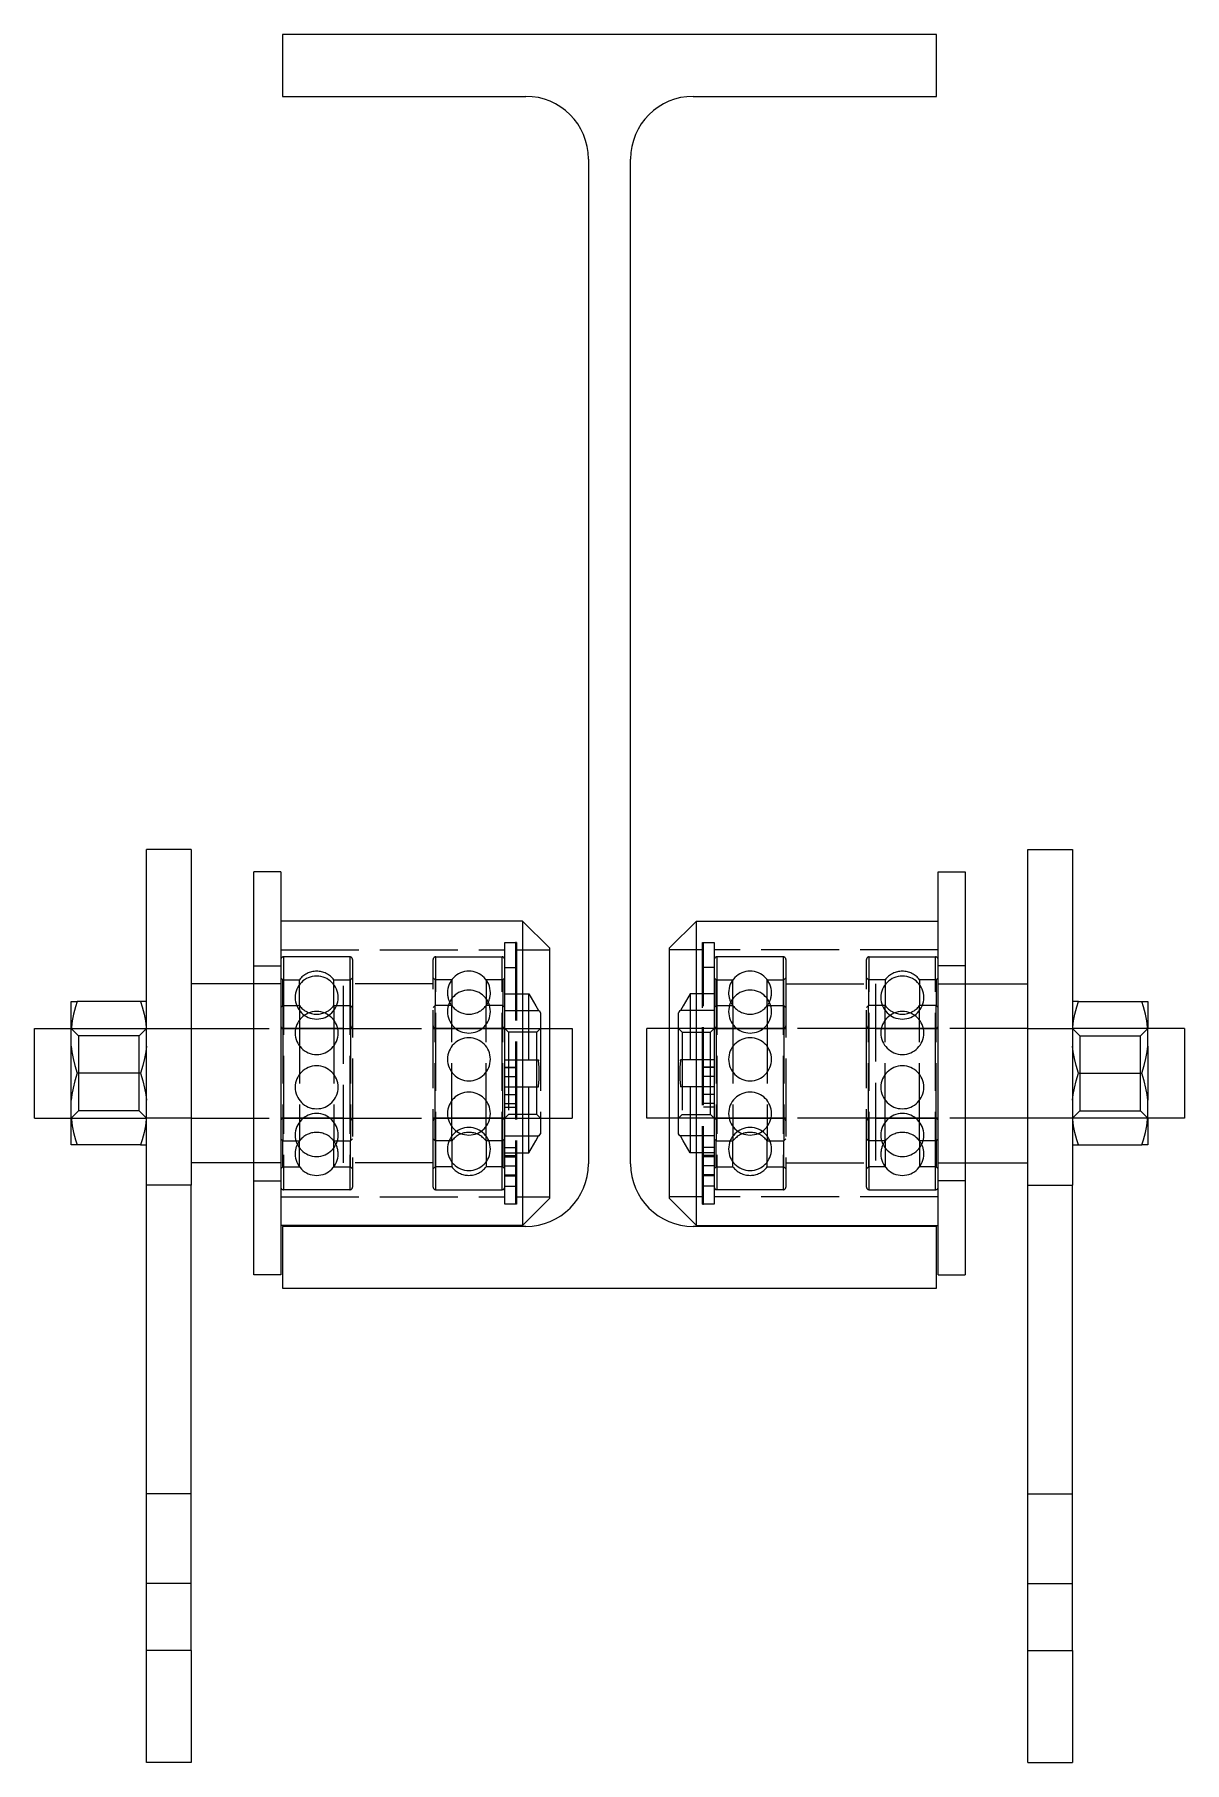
# Model space of a CAD drawing. Extents: x -8712 to 1826, y -2785 to 399.
# Drawn here: x -949.7 to -821.4, y 206.4 to 399.4 of the extents above; entities that cross this region are included whole.
import ezdxf

# ---------------------------------------------------------------- set-up
doc = ezdxf.new("R2010")
doc.units = 0
doc.linetypes.add('DASHED', pattern=[11.05, 8.7, -2.35])
doc.linetypes.add('DOT', pattern=[2.2, 1.1, -1.1])
doc.layers.get('0').update_dxf_attribs({"linetype": 'CONTINUOUS'})
doc.layers.add('INVISIBLE', color=6, linetype='DOT')

msp = doc.modelspace()

# ---------------------------------------------------------------- linework, layer by layer
for p, q in [((-922.061476, 399.406547), (-922.061476, 392.506547)), ((-849.061476, 399.406547), (-922.061476, 399.406547)), ((-849.061476, 392.506547), (-849.061476, 399.406547)), ((-922.061476, 392.506547), (-894.911476, 392.506547)), ((-876.211476, 392.506547), (-849.061476, 392.506547)), ((-887.911476, 385.506547), (-887.911476, 273.306547)), ((-883.211476, 273.306547), (-883.211476, 385.506547)), ((-937.257005, 270.906947), (-937.257005, 308.406947)), ((-932.257005, 308.406947), (-937.257005, 308.406947)), ((-932.257005, 308.406947), (-932.257005, 270.906947)), ((-838.865948, 270.906947), (-838.865948, 308.406947)), ((-838.865948, 308.406947), (-833.865948, 308.406947)), ((-833.865948, 308.406947), (-833.865948, 270.906947)), ((-895.257005, 300.406947), (-892.257005, 297.406947)), ((-875.865948, 300.406947), (-878.865948, 297.406947)), ((-925.257005, 293.406947), (-932.257005, 293.406947)), ((-845.865948, 293.406947), (-838.865948, 293.406947)), ((-925.257005, 273.406947), (-932.257005, 273.406947)), ((-845.865948, 273.406947), (-838.865948, 273.406947)), ((-937.257005, 218.945422), (-937.257005, 270.906947)), ((-932.257005, 270.906947), (-937.257005, 270.906947)), ((-932.257005, 218.945422), (-932.257005, 270.906947)), ((-838.865948, 218.945422), (-838.865948, 270.906947)), ((-838.865948, 270.906947), (-833.865948, 270.906947)), ((-833.865948, 218.945422), (-833.865948, 270.906947)), ((-895.257005, 266.406947), (-892.257005, 269.406947)), ((-875.865948, 266.406947), (-878.865948, 269.406947)), ((-922.061476, 266.306547), (-922.061476, 259.406547)), ((-894.911476, 266.306547), (-922.061476, 266.306547)), ((-849.061476, 266.306547), (-876.211476, 266.306547)), ((-849.061476, 259.406547), (-849.061476, 266.306547)), ((-922.061476, 259.406547), (-849.061476, 259.406547)), ((-937.257005, 206.445422), (-937.257005, 218.945422)), ((-932.257005, 218.945422), (-937.257005, 218.945422)), ((-932.257005, 218.945422), (-932.257005, 206.445422)), ((-838.865948, 206.445422), (-838.865948, 218.945422)), ((-838.865948, 218.945422), (-833.865948, 218.945422)), ((-833.865948, 218.945422), (-833.865948, 206.445422)), ((-932.257005, 206.445422), (-937.257005, 206.445422)), ((-838.865948, 206.445422), (-833.865948, 206.445422))]:
    msp.add_line(p, q)
at = {"color": 6}
for p, q in [((-925.257005, 260.906947), (-925.257005, 305.906947)), ((-922.257005, 305.906947), (-925.257005, 305.906947)), ((-922.257005, 305.906947), (-922.257005, 260.906947)), ((-848.865948, 260.906947), (-848.865948, 305.906947)), ((-848.865948, 305.906947), (-845.865948, 305.906947)), ((-845.865948, 305.906947), (-845.865948, 260.906947)), ((-895.257005, 300.406947), (-922.257005, 300.406947)), ((-895.257005, 300.406947), (-895.257005, 266.406947)), ((-875.865948, 266.406947), (-875.865948, 300.406947)), ((-875.865948, 300.406947), (-848.865948, 300.406947)), ((-892.257005, 297.406947), (-892.257005, 269.406947)), ((-878.865948, 269.406947), (-878.865948, 297.406947)), ((-895.257005, 266.406947), (-922.257005, 266.406947)), ((-875.865948, 266.406947), (-848.865948, 266.406947)), ((-922.257005, 260.906947), (-925.257005, 260.906947)), ((-848.865948, 260.906947), (-845.865948, 260.906947))]:
    msp.add_line(p, q, dxfattribs=at)
at = {"color": 1}
for p, q in [((-945.657005, 291.406947), (-944.988655, 291.406688)), ((-945.657005, 288.389189), (-945.657005, 291.406947)), ((-944.988655, 291.406688), (-945.171825, 290.823957)), ((-937.925355, 291.406947), (-944.988655, 291.406947)), ((-937.257005, 291.406947), (-937.925355, 291.406688)), ((-937.925355, 291.406688), (-937.742185, 290.823957)), ((-833.197598, 291.406688), (-833.865948, 291.406947)), ((-833.380768, 290.823957), (-833.197598, 291.406688)), ((-833.197598, 291.406947), (-826.134297, 291.406947)), ((-826.134297, 291.406688), (-825.465948, 291.406947)), ((-825.951128, 290.823957), (-826.134297, 291.406688)), ((-825.465948, 291.406947), (-825.465948, 288.389189)), ((-945.386948, 290.014457), (-945.540259, 289.263357)), ((-945.171825, 290.823957), (-945.386948, 290.014457)), ((-937.742185, 290.823957), (-937.527062, 290.014457)), ((-937.527062, 290.014457), (-937.373751, 289.263357)), ((-833.749202, 289.263356), (-833.595891, 290.014457)), ((-833.595891, 290.014457), (-833.380768, 290.823957)), ((-825.736004, 290.014457), (-825.951128, 290.823957)), ((-825.582694, 289.263356), (-825.736004, 290.014457)), ((-945.640664, 288.550813), (-945.657007, 288.389177)), ((-945.657005, 286.42472), (-945.657005, 288.389173)), ((-945.540259, 289.263357), (-945.640664, 288.550813)), ((-937.373751, 289.263357), (-937.273345, 288.550813)), ((-937.273345, 288.550813), (-937.257003, 288.389177)), ((-833.865949, 288.389177), (-833.849607, 288.550816)), ((-833.849607, 288.550816), (-833.749202, 289.263356)), ((-825.482289, 288.550816), (-825.582694, 289.263356)), ((-825.465946, 288.389177), (-825.482289, 288.550816)), ((-825.465948, 286.42472), (-825.465948, 288.389173)), ((-945.657007, 286.424716), (-945.579277, 285.791524)), ((-945.657005, 280.389189), (-945.657005, 286.424704)), ((-945.579277, 285.791524), (-945.444431, 285.055103)), ((-937.334732, 285.791524), (-937.469579, 285.055103)), ((-937.257003, 286.424716), (-937.334732, 285.791524)), ((-833.78822, 285.791524), (-833.865949, 286.424716)), ((-833.653374, 285.055103), (-833.78822, 285.791524)), ((-825.678522, 285.055103), (-825.543675, 285.791524)), ((-825.543675, 285.791524), (-825.465946, 286.424716)), ((-825.465948, 286.424704), (-825.465948, 280.389189)), ((-945.444431, 285.055103), (-945.251021, 284.267791)), ((-945.251021, 284.267791), (-944.988655, 283.407485)), ((-937.662989, 284.267791), (-937.925355, 283.407485)), ((-937.469579, 285.055103), (-937.662989, 284.267791)), ((-833.459964, 284.267791), (-833.653374, 285.055103)), ((-833.197598, 283.407485), (-833.459964, 284.267791)), ((-826.134297, 283.407485), (-825.871932, 284.267791)), ((-825.871932, 284.267791), (-825.678522, 285.055103)), ((-945.444431, 281.758791), (-945.579277, 281.02237)), ((-945.251021, 282.546103), (-945.444431, 281.758791)), ((-944.988655, 283.406409), (-945.251021, 282.546103)), ((-944.988655, 283.407485), (-944.988655, 283.406409)), ((-937.925355, 283.406947), (-944.988655, 283.406947)), ((-937.925355, 283.407485), (-937.925355, 283.406409)), ((-937.925355, 283.406409), (-937.662989, 282.546103)), ((-937.662989, 282.546103), (-937.469579, 281.758791)), ((-937.469579, 281.758791), (-937.334732, 281.02237)), ((-833.78822, 281.02237), (-833.653374, 281.758791)), ((-833.653374, 281.758791), (-833.459964, 282.546103)), ((-833.459964, 282.546103), (-833.197598, 283.406409)), ((-833.197598, 283.406409), (-833.197598, 283.407485)), ((-833.197598, 283.406947), (-826.134297, 283.406947)), ((-826.134297, 283.406409), (-826.134297, 283.407485)), ((-825.871932, 282.546103), (-826.134297, 283.406409)), ((-825.678522, 281.758791), (-825.871932, 282.546103)), ((-825.543675, 281.02237), (-825.678522, 281.758791)), ((-945.579277, 281.02237), (-945.657007, 280.389178)), ((-945.657005, 278.42472), (-945.657005, 280.389173)), ((-937.334732, 281.02237), (-937.257003, 280.389178)), ((-833.865949, 280.389178), (-833.78822, 281.02237)), ((-825.465946, 280.389178), (-825.543675, 281.02237)), ((-825.465948, 278.42472), (-825.465948, 280.389173)), ((-945.657007, 278.424717), (-945.640664, 278.263077)), ((-945.657005, 275.406947), (-945.657005, 278.424704)), ((-945.640664, 278.263077), (-945.540259, 277.550538)), ((-937.273346, 278.263077), (-937.373751, 277.550538)), ((-937.257003, 278.424717), (-937.273346, 278.263077)), ((-833.849607, 278.263081), (-833.865949, 278.424717)), ((-833.749201, 277.550536), (-833.849607, 278.263081)), ((-825.582694, 277.550536), (-825.482288, 278.263081)), ((-825.482288, 278.263081), (-825.465946, 278.424717)), ((-825.465948, 278.424704), (-825.465948, 275.406947)), ((-945.540259, 277.550538), (-945.386948, 276.799436)), ((-945.386948, 276.799436), (-945.171825, 275.989936)), ((-945.171825, 275.989936), (-944.988655, 275.407206)), ((-937.742185, 275.989936), (-937.925355, 275.407206)), ((-937.527062, 276.799436), (-937.742185, 275.989936)), ((-937.373751, 277.550538), (-937.527062, 276.799436)), ((-833.595891, 276.799436), (-833.749201, 277.550536)), ((-833.380768, 275.989936), (-833.595891, 276.799436)), ((-833.197598, 275.407206), (-833.380768, 275.989936)), ((-826.134297, 275.407206), (-825.951128, 275.989936)), ((-825.951128, 275.989936), (-825.736004, 276.799436)), ((-825.736004, 276.799436), (-825.582694, 277.550536)), ((-944.988655, 275.407206), (-945.657005, 275.406947)), ((-937.925355, 275.406947), (-944.988655, 275.406947)), ((-937.925355, 275.406947), (-944.988655, 275.406947)), ((-937.925355, 275.406947), (-944.988655, 275.406947)), ((-937.925355, 275.406947), (-944.988655, 275.406947)), ((-937.925355, 275.407206), (-937.257005, 275.406947)), ((-833.865948, 275.406947), (-833.197598, 275.407206)), ((-833.197598, 275.406947), (-826.134297, 275.406947)), ((-833.197598, 275.406947), (-826.134297, 275.406947)), ((-833.197598, 275.406947), (-826.134297, 275.406947)), ((-833.197598, 275.406947), (-826.134297, 275.406947)), ((-825.465948, 275.406947), (-826.134297, 275.407206))]:
    msp.add_line(p, q, dxfattribs=at)
at = {"color": 2}
for p, q in [((-949.747481, 278.406947), (-949.747481, 288.406947)), ((-949.747481, 288.406947), (-945.657005, 288.406947)), ((-892.257005, 288.406947), (-889.747481, 288.406947)), ((-889.747481, 288.406947), (-889.747481, 278.406947)), ((-881.375472, 278.406947), (-881.375472, 288.406947)), ((-878.865948, 288.406947), (-881.375472, 288.406947)), ((-821.375472, 288.406947), (-825.465946, 288.406947)), ((-821.375472, 288.406947), (-821.375472, 278.406947)), ((-949.747481, 278.406947), (-945.657006, 278.406947)), ((-892.257005, 278.406947), (-889.747481, 278.406947)), ((-878.865948, 278.406947), (-881.375472, 278.406947)), ((-821.375472, 278.406947), (-825.465948, 278.406947))]:
    msp.add_line(p, q, dxfattribs=at)
for centre, start, end in [((-894.911476, 385.506547), 0, 90), ((-876.211476, 385.506547), 90, 180), ((-894.911476, 273.306547), 270, 0), ((-876.211476, 273.306547), 180, 270)]:
    msp.add_arc(centre, 7, start, end)
at = {"layer": 'INVISIBLE', "linetype": 'DASHED'}
for p, q in [((-922.257005, 297.206947), (-897.257005, 297.206947)), ((-897.257005, 298.006947), (-896.057005, 298.006947)), ((-897.257005, 297.935017), (-897.257005, 298.006947)), ((-897.257005, 297.726412), (-897.257005, 297.936644)), ((-897.257005, 297.719942), (-897.257005, 297.726412)), ((-897.257005, 297.378276), (-897.257005, 297.719942)), ((-897.257005, 297.363841), (-897.257005, 297.378276)), ((-897.257005, 296.895588), (-897.257005, 297.363841)), ((-896.057005, 298.006947), (-896.057005, 268.806947)), ((-895.957005, 298.006947), (-896.057005, 298.006947)), ((-895.957005, 298.006947), (-895.957005, 268.806947)), ((-895.957005, 297.206947), (-892.257005, 297.206947)), ((-875.165948, 297.206947), (-878.865948, 297.206947)), ((-875.165948, 290.706947), (-875.165948, 298.006947)), ((-875.165948, 298.006947), (-873.865948, 298.006947)), ((-875.065948, 268.806947), (-875.065948, 298.006947)), ((-873.865948, 298.006947), (-873.865948, 297.935017)), ((-873.865948, 297.936644), (-873.865948, 297.726412)), ((-873.865948, 297.726412), (-873.865948, 297.719942)), ((-873.865948, 297.719942), (-873.865948, 297.378276)), ((-873.865948, 297.378276), (-873.865948, 297.363841)), ((-873.865948, 297.363841), (-873.865948, 296.895588)), ((-848.865948, 297.206947), (-873.865948, 297.206947)), ((-925.257005, 295.406947), (-922.257005, 295.406947)), ((-914.557005, 296.406947), (-921.957005, 296.406947)), ((-921.957005, 296.406947), (-921.957005, 270.406947)), ((-914.557005, 296.406947), (-914.557005, 270.406947)), ((-914.257005, 296.106947), (-914.257005, 270.706947)), ((-905.257005, 270.706947), (-905.257005, 296.106947)), ((-904.957005, 296.406947), (-897.557005, 296.406947)), ((-904.957005, 270.406947), (-904.957005, 296.406947)), ((-897.557005, 270.406947), (-897.557005, 296.406947)), ((-897.257005, 296.870222), (-897.257005, 296.895588)), ((-897.257005, 296.282997), (-897.257005, 296.870222)), ((-897.257005, 296.24395), (-897.257005, 296.282997)), ((-897.257005, 295.546403), (-897.257005, 296.24395)), ((-897.257005, 295.491193), (-897.257005, 295.546403)), ((-897.257005, 294.619371), (-897.257005, 295.491193)), ((-873.865948, 296.895588), (-873.865948, 296.870222)), ((-873.865948, 296.870222), (-873.865948, 296.282997)), ((-873.865948, 296.282997), (-873.865948, 296.24395)), ((-873.865948, 296.24395), (-873.865948, 295.546403)), ((-873.865948, 295.546403), (-873.865948, 295.491193)), ((-873.865948, 295.491193), (-873.865948, 294.692899)), ((-866.165948, 296.406947), (-873.565948, 296.406947)), ((-873.565948, 296.406947), (-873.565948, 270.406947)), ((-866.165948, 296.406947), (-866.165948, 270.406947)), ((-865.865948, 296.106947), (-865.865948, 270.706947)), ((-856.865948, 270.706947), (-856.865948, 296.106947)), ((-856.565948, 296.406947), (-849.165948, 296.406947)), ((-856.565948, 270.406947), (-856.565948, 296.406947)), ((-849.165948, 270.406947), (-849.165948, 296.406947)), ((-845.865948, 295.406947), (-848.865948, 295.406947)), ((-922.257005, 293.406947), (-925.257005, 293.406947)), ((-922.257005, 294.071947), (-922.032005, 293.846947)), ((-922.032005, 290.966947), (-922.032005, 293.846947)), ((-922.032005, 293.846947), (-920.177005, 293.846947)), ((-920.177005, 290.966947), (-920.177005, 293.846947)), ((-916.337005, 290.966947), (-916.337005, 293.846947)), ((-916.337005, 293.846947), (-914.482005, 293.846947)), ((-915.257005, 273.406947), (-915.257005, 293.406947)), ((-905.257005, 293.406947), (-915.257005, 293.406947)), ((-914.482005, 293.846947), (-914.257005, 294.071947)), ((-914.482005, 290.966947), (-914.482005, 293.846947)), ((-905.032005, 293.846947), (-905.257005, 294.071947)), ((-903.177005, 293.846947), (-905.032005, 293.846947)), ((-905.032005, 293.846947), (-905.032005, 290.966947)), ((-903.177005, 293.846947), (-903.177005, 290.966947)), ((-899.337005, 293.846947), (-899.337005, 290.966947)), ((-897.482005, 293.846947), (-899.337005, 293.846947)), ((-897.257005, 294.071947), (-897.482005, 293.846947)), ((-897.482005, 293.846947), (-897.482005, 290.966947)), ((-897.257005, 295.206947), (-896.057005, 295.206947)), ((-897.257005, 293.730706), (-897.257005, 294.619371)), ((-897.257005, 293.637072), (-897.257005, 293.730706)), ((-897.257005, 292.669089), (-897.257005, 293.637072)), ((-873.865948, 295.206947), (-875.065948, 295.206947)), ((-873.865948, 294.692899), (-873.865948, 294.619371)), ((-873.865948, 294.619371), (-873.865948, 293.730706)), ((-873.865948, 294.071947), (-873.640948, 293.846947)), ((-873.865948, 293.730706), (-873.865948, 293.637072)), ((-873.865948, 293.637072), (-873.865948, 292.669089)), ((-873.640948, 290.966947), (-873.640948, 293.846947)), ((-873.640948, 293.846947), (-871.785948, 293.846947)), ((-871.785948, 290.966947), (-871.785948, 293.846947)), ((-867.945948, 290.966947), (-867.945948, 293.846947)), ((-867.945948, 293.846947), (-866.090948, 293.846947)), ((-866.090948, 293.846947), (-865.865948, 294.071947)), ((-866.090948, 290.966947), (-866.090948, 293.846947)), ((-865.865948, 293.406947), (-855.865948, 293.406947)), ((-856.640948, 293.846947), (-856.865948, 294.071947)), ((-854.785948, 293.846947), (-856.640948, 293.846947)), ((-856.640948, 293.846947), (-856.640948, 290.966947)), ((-855.865948, 293.406947), (-855.865948, 273.406947)), ((-854.785948, 293.846947), (-854.785948, 290.966947)), ((-849.090948, 293.846947), (-850.945948, 293.846947)), ((-850.945948, 293.846947), (-850.945948, 290.966947)), ((-848.865948, 294.071947), (-849.090948, 293.846947)), ((-849.090948, 293.846947), (-849.090948, 290.966947)), ((-848.865948, 293.406947), (-845.865948, 293.406947)), ((-897.257005, 292.553975), (-897.257005, 292.669089)), ((-897.257005, 291.518272), (-897.257005, 292.553975)), ((-897.257005, 292.281066), (-894.556043, 292.280961)), ((-897.257005, 292.281066), (-894.556043, 292.281066)), ((-897.257005, 291.380752), (-897.257005, 291.518272)), ((-897.257005, 290.592546), (-897.257005, 291.380752)), ((-894.556043, 284.907571), (-894.556043, 292.280961)), ((-894.556041, 292.280958), (-893.798094, 290.946439)), ((-876.566911, 292.280958), (-877.324854, 290.946448)), ((-873.865948, 292.281066), (-876.56691, 292.281066)), ((-873.865948, 292.281066), (-876.56691, 292.280961)), ((-876.56691, 292.280961), (-876.56691, 284.907571)), ((-873.865948, 292.669089), (-873.865948, 292.553975)), ((-873.865948, 292.553975), (-873.865948, 291.518272)), ((-873.865948, 291.518272), (-873.865948, 290.592546)), ((-922.257005, 290.741947), (-922.032005, 290.966947)), ((-922.032005, 290.966947), (-922.032005, 275.846947)), ((-922.032005, 290.966947), (-920.177005, 290.966947)), ((-920.177005, 290.966947), (-920.177005, 275.846947)), ((-916.337005, 290.966947), (-916.337005, 275.846947)), ((-916.337005, 290.966947), (-914.482005, 290.966947)), ((-914.482005, 290.966947), (-914.257005, 290.741947)), ((-914.482005, 290.966947), (-914.482005, 275.846947)), ((-905.032005, 290.966947), (-905.257005, 290.741947)), ((-905.032005, 275.846947), (-905.032005, 290.966947)), ((-903.177005, 290.966947), (-905.032005, 290.966947)), ((-903.177005, 275.846947), (-903.177005, 290.966947)), ((-897.482005, 290.966947), (-899.337005, 290.966947)), ((-899.337005, 275.846947), (-899.337005, 290.966947)), ((-897.482005, 275.846947), (-897.482005, 290.966947)), ((-897.257005, 290.741947), (-897.482005, 290.966947)), ((-897.257005, 289.297142), (-897.257005, 290.592546)), ((-897.257005, 290.406947), (-893.493105, 290.406947)), ((-893.798094, 290.946439), (-893.493096, 290.406956)), ((-893.493096, 290.406956), (-893.401342, 290.406947)), ((-893.401342, 290.406947), (-893.257005, 290.156947)), ((-893.257005, 290.156947), (-893.257005, 276.656947)), ((-877.72161, 290.406947), (-877.865948, 290.156947)), ((-877.865948, 283.406947), (-877.865948, 290.156947)), ((-877.72161, 290.406947), (-877.629848, 290.406933)), ((-877.324854, 290.946448), (-877.629848, 290.406933)), ((-873.865948, 290.406947), (-877.629848, 290.406947)), ((-875.165948, 268.806947), (-875.165948, 290.706947)), ((-873.865948, 290.741947), (-873.640948, 290.966947)), ((-873.865948, 290.592546), (-873.865948, 290.289339)), ((-873.865948, 290.289339), (-873.865948, 285.116493)), ((-873.640948, 290.966947), (-871.785948, 290.966947)), ((-873.640948, 290.966947), (-873.640948, 275.846947)), ((-871.785948, 290.966947), (-871.785948, 275.846947)), ((-867.945948, 290.966947), (-867.945948, 275.846947)), ((-867.945948, 290.966947), (-866.090948, 290.966947)), ((-866.090948, 290.966947), (-866.090948, 275.846947)), ((-866.090948, 290.966947), (-865.865948, 290.741947)), ((-856.640948, 290.966947), (-856.865948, 290.741947)), ((-854.785948, 290.966947), (-856.640948, 290.966947)), ((-856.640948, 275.846947), (-856.640948, 290.966947)), ((-854.785948, 275.846947), (-854.785948, 290.966947)), ((-849.090948, 290.966947), (-850.945948, 290.966947)), ((-850.945948, 275.846947), (-850.945948, 290.966947)), ((-848.865948, 290.741947), (-849.090948, 290.966947)), ((-849.090948, 275.846947), (-849.090948, 290.966947)), ((-944.845205, 287.595147), (-945.657005, 288.406947)), ((-945.657005, 288.406947), (-937.257005, 288.406947)), ((-938.068805, 287.595147), (-944.845205, 287.595147)), ((-944.845205, 287.595147), (-944.845205, 279.218747)), ((-938.068805, 287.595147), (-937.257005, 288.406947)), ((-938.068805, 279.218747), (-938.068805, 287.595147)), ((-937.257005, 288.406947), (-932.257005, 288.406947)), ((-932.257005, 288.406947), (-922.257005, 288.406947)), ((-922.257005, 288.406947), (-915.257005, 288.406947)), ((-915.257005, 288.406947), (-922.257005, 288.406947)), ((-915.257005, 288.406947), (-922.257005, 288.406947)), ((-922.257005, 288.406947), (-915.257005, 288.406947)), ((-915.257005, 288.406947), (-905.257005, 288.406947)), ((-905.257005, 288.406947), (-897.257005, 288.406947)), ((-897.257005, 288.406947), (-905.257005, 288.406947)), ((-905.257005, 288.406947), (-897.257005, 288.406947)), ((-897.257005, 288.994125), (-897.257005, 289.297142)), ((-897.257005, 287.943701), (-897.257005, 288.994125)), ((-897.257005, 288.406947), (-896.851105, 288.001047)), ((-897.257005, 288.406947), (-893.257005, 288.406947)), ((-897.257005, 287.645103), (-897.257005, 287.943701)), ((-897.257005, 286.54556), (-897.257005, 287.645103)), ((-896.851105, 288.001047), (-896.851105, 278.812847)), ((-893.662905, 288.001047), (-896.851105, 288.001047)), ((-893.257005, 288.406947), (-893.662905, 288.001047)), ((-893.662905, 283.406947), (-893.662905, 288.001047)), ((-893.257005, 288.406947), (-892.257005, 288.406947)), ((-877.865948, 288.406947), (-878.865948, 288.406947)), ((-877.865948, 288.406947), (-877.460048, 288.001047)), ((-873.865948, 288.406947), (-877.865948, 288.406947)), ((-877.460048, 288.001047), (-877.460048, 278.812847)), ((-877.460048, 288.001047), (-874.271848, 288.001047)), ((-873.865948, 288.406947), (-874.271848, 288.001047)), ((-874.271848, 283.406947), (-874.271848, 288.001047)), ((-865.865948, 288.406947), (-873.865948, 288.406947)), ((-873.865948, 288.406947), (-865.865948, 288.406947)), ((-865.865948, 288.406947), (-873.865948, 288.406947)), ((-855.865948, 288.406947), (-865.865948, 288.406947)), ((-848.865948, 288.406947), (-855.865948, 288.406947)), ((-855.865948, 288.406947), (-848.865948, 288.406947)), ((-855.865948, 288.406947), (-848.865948, 288.406947)), ((-848.865948, 288.406947), (-855.865948, 288.406947)), ((-838.865948, 288.406947), (-848.865948, 288.406947)), ((-838.865948, 288.406947), (-833.865948, 288.406947)), ((-833.054148, 287.595147), (-833.865948, 288.406947)), ((-825.465948, 288.406947), (-833.865948, 288.406947)), ((-833.054148, 287.595147), (-826.277748, 287.595147)), ((-833.054148, 287.595147), (-833.054148, 279.218747)), ((-826.277748, 287.595147), (-825.465948, 288.406947)), ((-826.277748, 279.218747), (-826.277748, 287.595147)), ((-897.257005, 286.255265), (-897.257005, 286.54556)), ((-897.257005, 285.116493), (-897.257005, 286.255265)), ((-897.257005, 284.837997), (-897.257005, 285.116493)), ((-897.257005, 284.906947), (-894.556043, 284.907571)), ((-897.257005, 284.906947), (-894.556043, 284.906947)), ((-897.257005, 283.670583), (-897.257005, 284.837997)), ((-897.257005, 284.075437), (-896.057005, 284.075437)), ((-897.257005, 284.070247), (-896.057005, 284.070247)), ((-897.257005, 283.406947), (-897.257005, 283.670583)), ((-894.556043, 284.906947), (-893.493105, 284.906947)), ((-894.556041, 284.90757), (-893.493105, 284.907138)), ((-893.480524, 284.799369), (-893.493105, 284.907138)), ((-893.493096, 284.906959), (-893.480525, 284.799372)), ((-893.420898, 284.096391), (-893.480524, 284.799369)), ((-893.401342, 283.406947), (-893.420898, 284.096391)), ((-877.702054, 284.096391), (-877.72161, 283.406947)), ((-877.642428, 284.799372), (-877.702054, 284.096391)), ((-877.642428, 284.799369), (-877.629848, 284.907138)), ((-877.629857, 284.906959), (-877.642428, 284.799372)), ((-876.566911, 284.90757), (-877.629857, 284.906959)), ((-877.324854, 284.906617), (-877.629848, 284.907138)), ((-873.865948, 284.906947), (-877.324858, 284.906947)), ((-873.865948, 284.906947), (-876.56691, 284.907571)), ((-873.865948, 284.075437), (-875.065948, 284.075437)), ((-873.865948, 284.070247), (-875.065948, 284.070247)), ((-873.865948, 285.116493), (-873.865948, 284.837997)), ((-873.865948, 284.837997), (-873.865948, 283.670583)), ((-873.865948, 283.670583), (-873.865948, 283.406947)), ((-897.257005, 282.222075), (-897.257005, 283.406947)), ((-897.257005, 283.056273), (-896.057005, 283.056273)), ((-897.257005, 281.975896), (-897.257005, 282.222075)), ((-897.257005, 280.785241), (-897.257005, 281.975896)), ((-897.257005, 281.906947), (-894.556043, 281.906323)), ((-894.556043, 281.906947), (-893.493105, 281.906947)), ((-894.556043, 274.532933), (-894.556043, 281.906323)), ((-894.556041, 281.906323), (-893.493096, 281.906934)), ((-893.662905, 278.812847), (-893.662905, 283.406947)), ((-893.493096, 281.906934), (-893.480525, 282.014521)), ((-893.480525, 282.014521), (-893.420898, 282.717502)), ((-893.420898, 282.717502), (-893.401342, 283.406947)), ((-877.865948, 276.656947), (-877.865948, 283.406947)), ((-877.72161, 283.406947), (-877.702054, 282.717502)), ((-877.702054, 282.717502), (-877.642428, 282.014525)), ((-877.642428, 282.014525), (-877.629848, 281.906755)), ((-876.56691, 281.906947), (-877.629848, 281.906947)), ((-876.566911, 281.906323), (-877.629848, 281.906755)), ((-873.865948, 281.906947), (-876.56691, 281.906947)), ((-876.56691, 281.906323), (-876.56691, 274.532933)), ((-873.865948, 283.056273), (-875.065948, 283.056273)), ((-874.271848, 278.812847), (-874.271848, 283.406947)), ((-873.865948, 283.406947), (-873.865948, 282.222075)), ((-873.865948, 282.222075), (-873.865948, 281.975896)), ((-873.865948, 281.975896), (-873.865948, 280.785241)), ((-897.257005, 281.056273), (-896.057005, 281.056273)), ((-897.257005, 280.558628), (-897.257005, 280.785241)), ((-897.257005, 279.374239), (-897.257005, 280.558628)), ((-897.257005, 280.042299), (-896.057005, 280.042299)), ((-873.865948, 281.056273), (-875.065948, 281.056273)), ((-873.865948, 280.042299), (-875.065948, 280.042299)), ((-873.865948, 280.785241), (-873.865948, 280.558628)), ((-873.865948, 280.558628), (-873.865948, 279.374239)), ((-944.845205, 279.218747), (-945.657005, 278.406947)), ((-945.657005, 278.406947), (-937.257005, 278.406947)), ((-938.068805, 279.218747), (-944.845205, 279.218747)), ((-938.068805, 279.218747), (-937.257005, 278.406947)), ((-932.257005, 278.406947), (-937.257005, 278.406947)), ((-932.257005, 278.406947), (-922.257005, 278.406947)), ((-922.257005, 278.406947), (-915.257005, 278.406947)), ((-915.257005, 278.406947), (-922.257005, 278.406947)), ((-915.257005, 278.406947), (-922.257005, 278.406947)), ((-922.257005, 278.406947), (-915.257005, 278.406947)), ((-915.257005, 278.406947), (-905.257005, 278.406947)), ((-905.257005, 278.406947), (-897.257005, 278.406947)), ((-897.257005, 278.406947), (-905.257005, 278.406947)), ((-905.257005, 278.406947), (-897.257005, 278.406947)), ((-897.257005, 279.628189), (-896.057005, 279.628189)), ((-897.257005, 279.16879), (-897.257005, 279.374239)), ((-897.257005, 278.002972), (-897.257005, 279.16879)), ((-897.257005, 278.406947), (-896.851105, 278.812847)), ((-897.257005, 278.406947), (-893.257005, 278.406947)), ((-897.257005, 277.819769), (-897.257005, 278.002972)), ((-893.662905, 278.812847), (-896.851105, 278.812847)), ((-893.257005, 278.406947), (-893.662905, 278.812847)), ((-893.257005, 278.406947), (-892.257005, 278.406947)), ((-877.865948, 278.406947), (-878.865948, 278.406947)), ((-877.865948, 278.406947), (-877.460048, 278.812847)), ((-873.865948, 278.406947), (-877.865948, 278.406947)), ((-877.460048, 278.812847), (-874.271848, 278.812847)), ((-873.865948, 279.628189), (-875.065948, 279.628189)), ((-873.865948, 278.406947), (-874.271848, 278.812847)), ((-873.865948, 279.374239), (-873.865948, 279.16879)), ((-873.865948, 279.16879), (-873.865948, 278.002972)), ((-865.865948, 278.406947), (-873.865948, 278.406947)), ((-873.865948, 278.406947), (-865.865948, 278.406947)), ((-865.865948, 278.406947), (-873.865948, 278.406947)), ((-873.865948, 278.002972), (-873.865948, 277.819769)), ((-855.865948, 278.406947), (-865.865948, 278.406947)), ((-848.865948, 278.406947), (-855.865948, 278.406947)), ((-855.865948, 278.406947), (-848.865948, 278.406947)), ((-855.865948, 278.406947), (-848.865948, 278.406947)), ((-848.865948, 278.406947), (-855.865948, 278.406947)), ((-838.865948, 278.406947), (-848.865948, 278.406947)), ((-833.865948, 278.406947), (-838.865948, 278.406947)), ((-833.054148, 279.218747), (-833.865948, 278.406947)), ((-825.465948, 278.406947), (-833.865948, 278.406947)), ((-833.054148, 279.218747), (-826.277748, 279.218747)), ((-826.277748, 279.218747), (-825.465948, 278.406947)), ((-922.257005, 276.071947), (-922.032005, 275.846947)), ((-914.482005, 275.846947), (-914.257005, 276.071947)), ((-905.032005, 275.846947), (-905.257005, 276.071947)), ((-897.257005, 276.071947), (-897.482005, 275.846947)), ((-897.257005, 276.68495), (-897.257005, 277.819769)), ((-897.257005, 276.524554), (-897.257005, 276.68495)), ((-897.257005, 275.43316), (-897.257005, 276.524554)), ((-897.257005, 276.406947), (-893.493105, 276.406947)), ((-893.798099, 275.867446), (-893.493105, 276.406961)), ((-893.401342, 276.406947), (-893.493105, 276.406961)), ((-893.401342, 276.406947), (-893.257005, 276.656947)), ((-877.72161, 276.406947), (-877.865948, 276.656947)), ((-877.629857, 276.406938), (-877.72161, 276.406947)), ((-877.324858, 275.867454), (-877.629857, 276.406938)), ((-873.865948, 276.406947), (-877.629848, 276.406947)), ((-873.865948, 277.819769), (-873.865948, 276.68495)), ((-873.865948, 276.68495), (-873.865948, 276.524554)), ((-873.865948, 276.524554), (-873.865948, 275.43316)), ((-873.865948, 276.071947), (-873.640948, 275.846947)), ((-866.090948, 275.846947), (-865.865948, 276.071947)), ((-856.640948, 275.846947), (-856.865948, 276.071947)), ((-848.865948, 276.071947), (-849.090948, 275.846947)), ((-922.032005, 272.966947), (-922.032005, 275.846947)), ((-922.032005, 275.846947), (-920.177005, 275.846947)), ((-920.177005, 272.966947), (-920.177005, 275.846947)), ((-916.337005, 272.966947), (-916.337005, 275.846947)), ((-916.337005, 275.846947), (-914.482005, 275.846947)), ((-914.482005, 272.966947), (-914.482005, 275.846947)), ((-903.177005, 275.846947), (-905.032005, 275.846947)), ((-905.032005, 275.846947), (-905.032005, 272.966947)), ((-903.177005, 275.846947), (-903.177005, 272.966947)), ((-897.482005, 275.846947), (-899.337005, 275.846947)), ((-899.337005, 275.846947), (-899.337005, 272.966947)), ((-897.482005, 275.846947), (-897.482005, 272.966947)), ((-897.257005, 275.295621), (-897.257005, 275.43316)), ((-897.257005, 274.259936), (-897.257005, 275.295621)), ((-897.257005, 275.101439), (-896.057005, 275.101439)), ((-897.257005, 274.532827), (-894.556043, 274.532933)), ((-897.257005, 274.144805), (-897.257005, 274.259936)), ((-897.257005, 274.214559), (-896.057005, 274.214559)), ((-897.257005, 273.176838), (-897.257005, 274.144805)), ((-897.257005, 274.082275), (-896.057005, 274.082275)), ((-894.556041, 274.532935), (-893.798099, 275.867446)), ((-876.566911, 274.532935), (-877.324858, 275.867454)), ((-873.865948, 274.532827), (-876.56691, 274.532827)), ((-873.865948, 275.101439), (-875.065948, 275.101439)), ((-873.865948, 274.214559), (-875.065948, 274.214559)), ((-873.865948, 274.082275), (-875.065948, 274.082275)), ((-873.865948, 275.43316), (-873.865948, 275.295621)), ((-873.865948, 275.295621), (-873.865948, 274.259936)), ((-873.865948, 274.259936), (-873.865948, 274.144805)), ((-873.865948, 274.144805), (-873.865948, 273.176838)), ((-873.640948, 272.966947), (-873.640948, 275.846947)), ((-873.640948, 275.846947), (-871.785948, 275.846947)), ((-871.785948, 272.966947), (-871.785948, 275.846947)), ((-867.945948, 272.966947), (-867.945948, 275.846947)), ((-867.945948, 275.846947), (-866.090948, 275.846947)), ((-866.090948, 272.966947), (-866.090948, 275.846947)), ((-854.785948, 275.846947), (-856.640948, 275.846947)), ((-856.640948, 275.846947), (-856.640948, 272.966947)), ((-854.785948, 275.846947), (-854.785948, 272.966947)), ((-849.090948, 275.846947), (-850.945948, 275.846947)), ((-850.945948, 275.846947), (-850.945948, 272.966947)), ((-849.090948, 275.846947), (-849.090948, 272.966947)), ((-922.257005, 273.406947), (-925.257005, 273.406947)), ((-922.257005, 272.741947), (-922.032005, 272.966947)), ((-922.032005, 272.966947), (-920.177005, 272.966947)), ((-916.337005, 272.966947), (-914.482005, 272.966947)), ((-905.257005, 273.406947), (-915.257005, 273.406947)), ((-914.482005, 272.966947), (-914.257005, 272.741947)), ((-905.032005, 272.966947), (-905.257005, 272.741947)), ((-903.177005, 272.966947), (-905.032005, 272.966947)), ((-897.482005, 272.966947), (-899.337005, 272.966947)), ((-897.257005, 272.741947), (-897.482005, 272.966947)), ((-897.257005, 273.083188), (-897.257005, 273.176838)), ((-897.257005, 273.083188), (-896.057005, 273.083188)), ((-897.257005, 272.194537), (-897.257005, 273.083188)), ((-897.257005, 272.120994), (-897.257005, 272.194537)), ((-897.257005, 271.322713), (-897.257005, 272.120994)), ((-897.257005, 272.082275), (-896.057005, 272.082275)), ((-873.865948, 273.083188), (-875.065948, 273.083188)), ((-873.865948, 272.082275), (-875.065948, 272.082275)), ((-873.865948, 273.176838), (-873.865948, 273.083188)), ((-873.865948, 273.083188), (-873.865948, 272.194537)), ((-873.865948, 272.741947), (-873.640948, 272.966947)), ((-873.865948, 272.194537), (-873.865948, 271.322713)), ((-873.640948, 272.966947), (-871.785948, 272.966947)), ((-867.945948, 272.966947), (-866.090948, 272.966947)), ((-866.090948, 272.966947), (-865.865948, 272.741947)), ((-865.865948, 273.406947), (-855.865948, 273.406947)), ((-856.640948, 272.966947), (-856.865948, 272.741947)), ((-854.785948, 272.966947), (-856.640948, 272.966947)), ((-849.090948, 272.966947), (-850.945948, 272.966947)), ((-848.865948, 272.741947), (-849.090948, 272.966947)), ((-848.865948, 273.406947), (-845.865948, 273.406947)), ((-925.257005, 271.406947), (-922.257005, 271.406947)), ((-914.557005, 270.406947), (-921.957005, 270.406947)), ((-904.957005, 270.406947), (-897.557005, 270.406947)), ((-897.257005, 271.949992), (-896.057005, 271.949992)), ((-897.257005, 271.26749), (-897.257005, 271.322713)), ((-897.257005, 270.569955), (-897.257005, 271.26749)), ((-897.257005, 270.806947), (-896.057005, 270.806947)), ((-897.257005, 270.530896), (-897.257005, 270.569955)), ((-897.257005, 269.94368), (-897.257005, 270.530896)), ((-873.865948, 271.949992), (-875.065948, 271.949992)), ((-873.865948, 270.806947), (-875.065948, 270.806947)), ((-873.865948, 271.322713), (-873.865948, 271.26749)), ((-873.865948, 271.26749), (-873.865948, 270.569955)), ((-873.865948, 270.569955), (-873.865948, 270.530896)), ((-873.865948, 270.530896), (-873.865948, 269.94368)), ((-866.165948, 270.406947), (-873.565948, 270.406947)), ((-856.565948, 270.406947), (-849.165948, 270.406947)), ((-845.865948, 271.406947), (-848.865948, 271.406947)), ((-922.257005, 269.606947), (-897.257005, 269.606947)), ((-897.257005, 269.918306), (-897.257005, 269.94368)), ((-897.257005, 269.450059), (-897.257005, 269.918306)), ((-897.257005, 269.435618), (-897.257005, 269.450059)), ((-897.257005, 269.093955), (-897.257005, 269.435618)), ((-897.257005, 269.087482), (-897.257005, 269.093955)), ((-897.257005, 268.87725), (-897.257005, 269.087482)), ((-897.257005, 268.806947), (-897.257005, 268.878878)), ((-895.957005, 268.806947), (-897.257005, 268.806947)), ((-895.957005, 269.606947), (-892.257005, 269.606947)), ((-875.165948, 269.606947), (-878.865948, 269.606947)), ((-875.165948, 268.806947), (-875.065948, 268.806947)), ((-873.865948, 268.806947), (-875.065948, 268.806947)), ((-873.865948, 269.94368), (-873.865948, 269.918306)), ((-873.865948, 269.918306), (-873.865948, 269.450059)), ((-848.865948, 269.606947), (-873.865948, 269.606947)), ((-873.865948, 269.450059), (-873.865948, 269.435618)), ((-873.865948, 269.435618), (-873.865948, 269.093955)), ((-873.865948, 269.093955), (-873.865948, 269.087482)), ((-873.865948, 269.087482), (-873.865948, 268.87725)), ((-873.865948, 268.878878), (-873.865948, 268.806947)), ((-932.257005, 236.445422), (-937.257005, 236.445422)), ((-838.865948, 236.445422), (-833.865948, 236.445422)), ((-932.257005, 226.445422), (-937.257005, 226.445422)), ((-838.865948, 226.445422), (-833.865948, 226.445422))]:
    msp.add_line(p, q, dxfattribs=at)
for centre, radius, start, end in [((-921.957005, 296.106947), 0.3, 90, 180), ((-914.557005, 296.106947), 0.3, 0, 90), ((-904.957005, 296.106947), 0.3, 90, 180), ((-897.557005, 296.106947), 0.3, 0, 90), ((-873.565948, 296.106947), 0.3, 90, 180), ((-866.165948, 296.106947), 0.3, 0, 90), ((-856.565948, 296.106947), 0.3, 90, 180), ((-849.165948, 296.106947), 0.3, 0, 90), ((-918.257005, 291.86418), 2.4, 0, 180), ((-918.257005, 292.406947), 2.4, 36.869898, 143.130102), ((-901.257005, 292.406947), 2.4, 0, 180), ((-869.865948, 292.406947), 2.4, 0, 180), ((-852.865948, 291.86418), 2.4, 0, 180), ((-852.865948, 292.406947), 2.4, 36.869898, 143.130102), ((-918.257005, 291.86418), 2.4, 180, 0), ((-901.257005, 290.301347), 2.4, 0, 180), ((-901.257005, 292.406947), 2.4, 180, 216.869898), ((-901.257005, 292.406947), 2.4, 323.130102, 0), ((-869.865948, 290.301347), 2.4, 0, 180), ((-869.865948, 292.406947), 2.4, 180, 216.869898), ((-869.865948, 292.406947), 2.4, 323.130102, 0), ((-852.865948, 291.86418), 2.4, 180, 0), ((-918.257005, 287.906947), 2.4, 0, 180), ((-918.257005, 292.406947), 2.4, 216.869898, 323.130102), ((-901.257005, 290.301347), 2.4, 180, 0), ((-901.257005, 292.406947), 2.4, 216.869898, 323.130102), ((-869.865948, 290.301347), 2.4, 180, 0), ((-869.865948, 292.406947), 2.4, 216.869898, 323.130102), ((-852.865948, 287.906947), 2.4, 0, 180), ((-852.865948, 292.406947), 2.4, 216.869898, 323.130102), ((-921.957005, 288.706947), 0.3, 180, 270), ((-918.257005, 287.906947), 2.4, 180, 0), ((-914.557005, 288.706947), 0.3, 270, 0), ((-904.957005, 288.706947), 0.3, 180, 270), ((-897.557005, 288.706947), 0.3, 270, 0), ((-873.565948, 288.706947), 0.3, 180, 270), ((-866.165948, 288.706947), 0.3, 270, 0), ((-856.565948, 288.706947), 0.3, 180, 270), ((-852.865948, 287.906947), 2.4, 180, 0), ((-849.165948, 288.706947), 0.3, 270, 0), ((-901.257005, 284.96978), 2.4, 0, 180), ((-869.865948, 284.96978), 2.4, 0, 180), ((-918.257005, 281.844113), 2.4, 0, 180), ((-901.257005, 284.96978), 2.4, 180, 0), ((-869.865948, 284.96978), 2.4, 180, 0), ((-852.865948, 281.844113), 2.4, 0, 180), ((-918.257005, 281.844113), 2.4, 180, 0), ((-852.865948, 281.844113), 2.4, 180, 0), ((-901.257005, 278.906947), 2.4, 0, 180), ((-869.865948, 278.906947), 2.4, 0, 180), ((-921.957005, 278.106947), 0.3, 90, 180), ((-918.257005, 276.512547), 2.4, 0, 180), ((-914.557005, 278.106947), 0.3, 0, 90), ((-904.957005, 278.106947), 0.3, 90, 180), ((-901.257005, 278.906947), 2.4, 180, 0), ((-897.557005, 278.106947), 0.3, 0, 90), ((-873.565948, 278.106947), 0.3, 90, 180), ((-869.865948, 278.906947), 2.4, 180, 0), ((-866.165948, 278.106947), 0.3, 0, 90), ((-856.565948, 278.106947), 0.3, 90, 180), ((-852.865948, 276.512547), 2.4, 0, 180), ((-849.165948, 278.106947), 0.3, 0, 90), ((-918.257005, 276.512547), 2.4, 180, 0), ((-918.257005, 274.406947), 2.4, 36.869898, 143.130102), ((-901.257005, 274.949713), 2.4, 0, 180), ((-901.257005, 274.406947), 2.4, 36.869898, 143.130102), ((-869.865948, 274.949713), 2.4, 0, 180), ((-869.865948, 274.406947), 2.4, 36.869898, 143.130102), ((-852.865948, 276.512547), 2.4, 180, 0), ((-852.865948, 274.406947), 2.4, 36.869898, 143.130102), ((-918.257005, 274.406947), 2.4, 143.130102, 180), ((-918.257005, 274.406947), 2.4, 180, 0), ((-918.257005, 274.406947), 2.4, 0, 36.869898), ((-901.257005, 274.949713), 2.4, 180, 0), ((-869.865948, 274.949713), 2.4, 180, 0), ((-852.865948, 274.406947), 2.4, 143.130102, 180), ((-852.865948, 274.406947), 2.4, 180, 0), ((-852.865948, 274.406947), 2.4, 0, 36.869898), ((-901.257005, 274.406947), 2.4, 216.869898, 323.130102), ((-869.865948, 274.406947), 2.4, 216.869898, 323.130102), ((-921.957005, 270.706947), 0.3, 180, 270), ((-914.557005, 270.706947), 0.3, 270, 0), ((-904.957005, 270.706947), 0.3, 180, 270), ((-897.557005, 270.706947), 0.3, 270, 0), ((-873.565948, 270.706947), 0.3, 180, 270), ((-866.165948, 270.706947), 0.3, 270, 0), ((-856.565948, 270.706947), 0.3, 180, 270), ((-849.165948, 270.706947), 0.3, 270, 0)]:
    msp.add_arc(centre, radius, start, end, dxfattribs=at)

doc.saveas('drawing.dxf')
